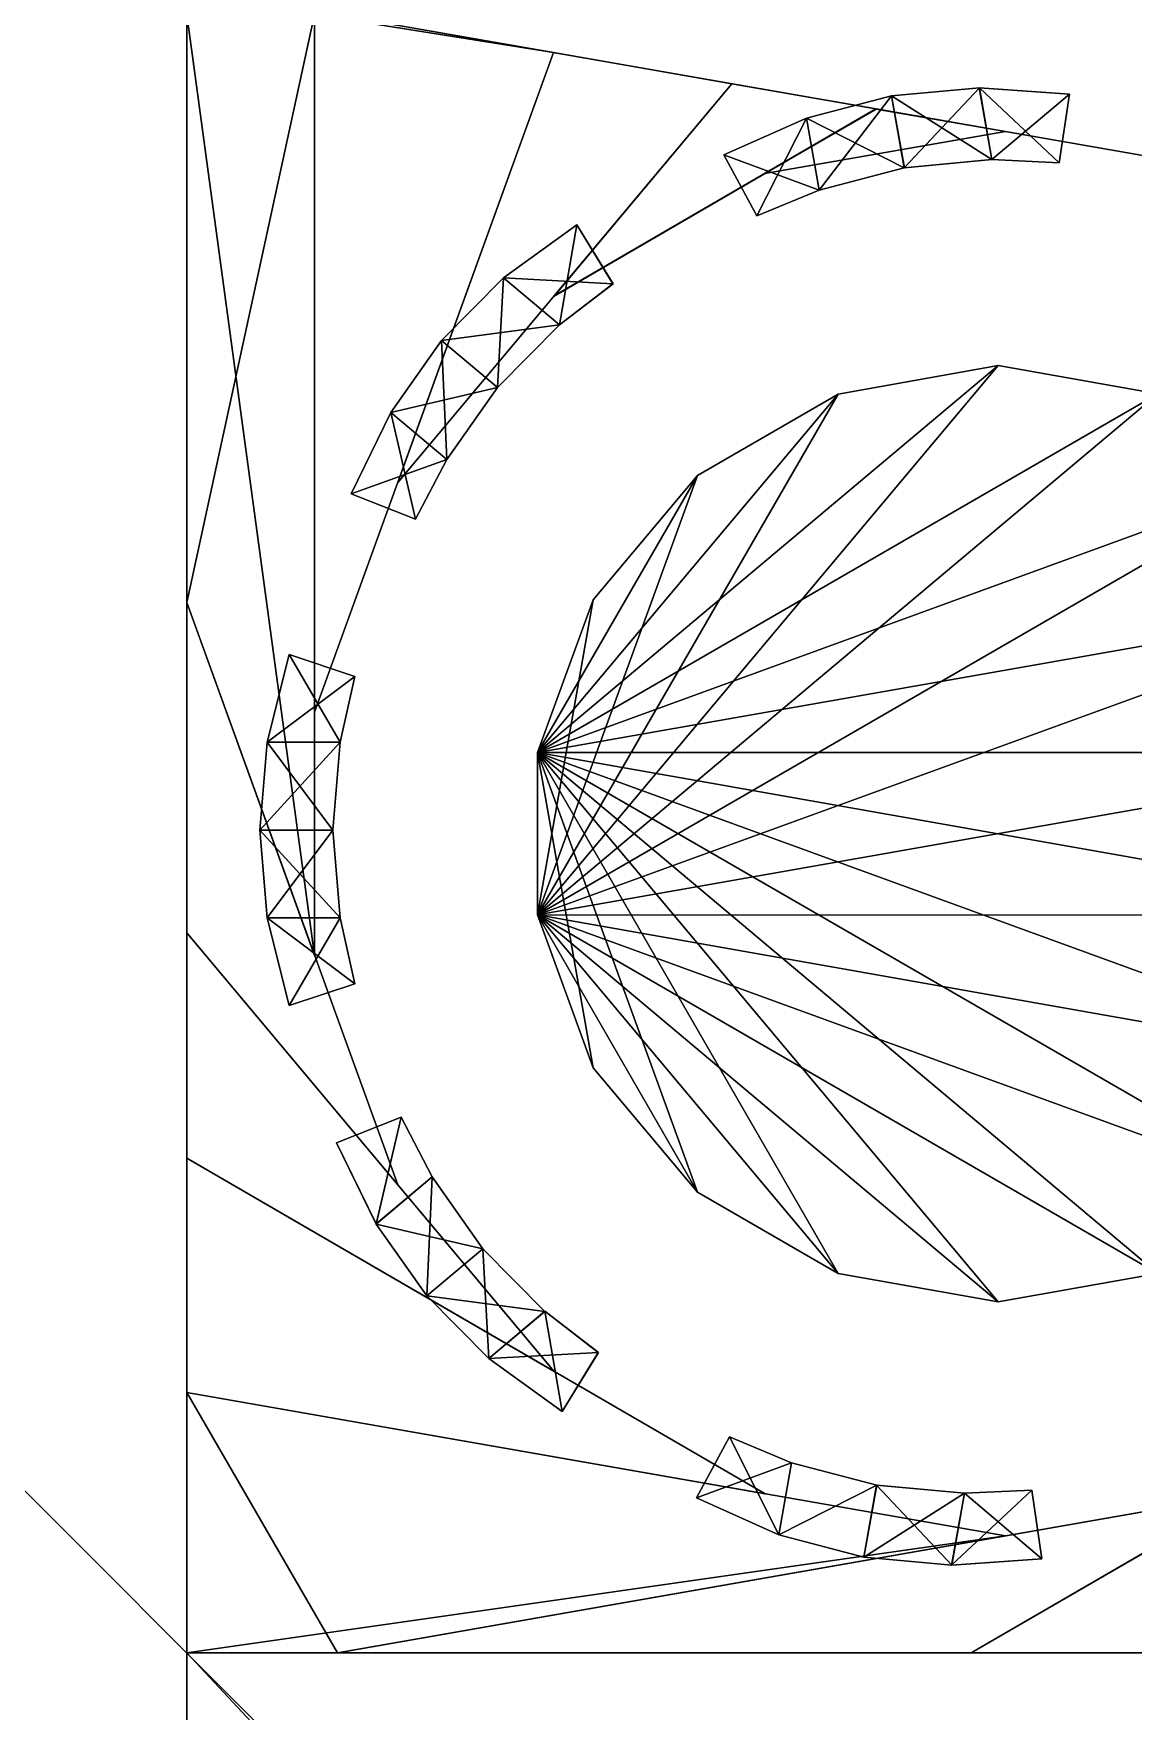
# Model space of a CAD drawing. Extents: x -6144 to 9632, y -5120 to 9632.
# Drawn here: x 8367.5 to 8442.8, y 8002 to 8116.7 of the extents above; entities that cross this region are included whole.
import ezdxf

# ---------------------------------------------------------------- set-up
doc = ezdxf.new("R2010")
doc.units = 0

msp = doc.modelspace()

# ---------------------------------------------------------------- meshes
at = {"layer": 'OBJECT313', "color": 50}
mesh = msp.add_polyface(dxfattribs=at)
corners = [(6752, 6752, 10656), (6752, 6752, 10176), (6752, 9632, 10176), (6752, 9632, 10656), (9632, 9632, 10656), (9632, 9632, 10176), (9632, 6752, 10176), (9632, 6752, 10656)]
mesh.append_faces([[corners[k] for k in face] for face in [(1, 3, 0), (5, 7, 4), (6, 0, 7), (2, 4, 3), (1, 5, 2), (3, 7, 0)]], dxfattribs={"vtx0": -1})
mesh.append_faces([[corners[k] for k in face] for face in [(1, 2, 3), (5, 6, 7), (6, 1, 0), (2, 5, 4), (1, 6, 5), (3, 4, 7)]], dxfattribs={"vtx2": -1})
at = {"layer": 'OBJECT320', "color": 50}
mesh = msp.add_polyface(dxfattribs=at)
corners = [(6752, 9632, 12000), (6752, 6752, 12000), (9632, 6752, 12000), (9632, 9632, 12000), (6752, 6752, 12224), (6752, 9632, 12224), (9632, 9632, 12224), (9632, 6752, 12224)]
mesh.append_faces([[corners[k] for k in face] for face in [(1, 3, 0), (5, 7, 4), (0, 4, 1), (2, 6, 3), (1, 7, 2), (3, 5, 0)]], dxfattribs={"vtx0": -1})
mesh.append_faces([[corners[k] for k in face] for face in [(1, 2, 3), (5, 6, 7), (0, 5, 4), (2, 7, 6), (1, 4, 7), (3, 6, 5)]], dxfattribs={"vtx2": -1})
at = {"layer": 'OBJECT735', "color": 50}
mesh = msp.add_polyface(dxfattribs=at)
corners = [(8402, 8056.445801, 10679), (8402, 8067.556152, 10679), (8402, 8067.556152, 10680), (8402, 8056.445801, 10680), (8465, 8067.5625, 10679), (8465, 8056.442871, 10679), (8465, 8056.441406, 10680), (8465, 8067.558594, 10680), (8405.806641, 8046, 10679), (8412.943359, 8037.499023, 10679), (8422.564453, 8031.9375, 10679), (8433.499023, 8030, 10679), (8444.43457, 8031.937988, 10679), (8454.066406, 8037.505371, 10679), (8461.188477, 8046, 10679), (8461.199219, 8077.974609, 10679), (8454.037109, 8086.512695, 10679), (8444.439453, 8092.060059, 10679), (8433.504883, 8094, 10679), (8422.558594, 8092.058594, 10679), (8412.93457, 8086.495605, 10679), (8405.810547, 8078, 10679), (8405.810547, 8078, 10680), (8412.93457, 8086.495605, 10680), (8422.558594, 8092.058594, 10680), (8433.504883, 8094, 10680), (8444.439453, 8092.060059, 10680), (8454.037109, 8086.512207, 10680), (8461.201172, 8077.973145, 10680), (8461.1875, 8046, 10680), (8454.066406, 8037.504883, 10680), (8444.435547, 8031.937988, 10680), (8433.499023, 8030, 10680), (8422.564453, 8031.9375, 10680), (8412.943359, 8037.499023, 10680), (8405.806641, 8046, 10680)]
mesh.append_faces([[corners[k] for k in face] for face in [(1, 3, 0), (5, 7, 4), (0, 21, 1), (2, 35, 3), (4, 28, 15), (5, 29, 6), (13, 29, 14), (12, 30, 13), (11, 31, 12), (10, 32, 11), (9, 33, 10), (8, 34, 9), (0, 35, 8), (15, 27, 16), (1, 22, 2), (20, 22, 21), (19, 23, 20), (18, 24, 19), (17, 25, 18), (16, 26, 17)]], dxfattribs={"vtx0": -1})
mesh.append_faces([[corners[k] for k in face] for face in [(0, 9, 10), (0, 10, 11), (0, 11, 12), (0, 12, 13), (0, 13, 14), (0, 14, 5), (0, 5, 4), (0, 4, 15), (0, 15, 16), (0, 16, 17), (0, 17, 18), (0, 18, 19), (0, 19, 20), (0, 20, 21), (2, 23, 24), (2, 24, 25), (2, 25, 26), (2, 26, 27), (2, 27, 28), (2, 28, 7), (2, 7, 6), (2, 6, 29), (2, 29, 30), (2, 30, 31), (2, 31, 32), (2, 32, 33), (2, 33, 34), (2, 34, 35)]], dxfattribs={"vtx0": -1, "vtx2": -1})
mesh.append_faces([[corners[k] for k in face] for face in [(1, 2, 3), (5, 6, 7), (0, 8, 9), (2, 22, 23), (4, 7, 28), (5, 14, 29), (13, 30, 29), (12, 31, 30), (11, 32, 31), (10, 33, 32), (9, 34, 33), (8, 35, 34), (0, 3, 35), (15, 28, 27), (1, 21, 22), (20, 23, 22), (19, 24, 23), (18, 25, 24), (17, 26, 25), (16, 27, 26)]], dxfattribs={"vtx2": -1})
at = {"layer": 'OBJECT736', "color": 50}
mesh = msp.add_polyface(dxfattribs=at)
corners = [(8388.5, 8068.25, 10679), (8383.5, 8068.25, 10679), (8383.5, 8068.25, 10681), (8388.5, 8068.25, 10681), (8389.499023, 8072.75, 10679), (8385, 8074.250488, 10679), (8385, 8074.248047, 10681), (8389.499023, 8072.748047, 10681)]
mesh.append_faces([[corners[k] for k in face] for face in [(1, 3, 0), (0, 5, 1), (2, 7, 3), (4, 6, 5), (1, 6, 2), (0, 7, 4)]], dxfattribs={"vtx0": -1})
mesh.append_faces([[corners[k] for k in face] for face in [(1, 2, 3), (0, 4, 5), (2, 6, 7), (4, 7, 6), (1, 5, 6), (0, 3, 7)]], dxfattribs={"vtx2": -1})
at = {"layer": 'OBJECT737', "color": 50}
mesh = msp.add_polyface(dxfattribs=at)
corners = [(8388, 8062.25, 10679), (8383, 8062.25, 10679), (8383, 8062.25, 10681), (8388, 8062.25, 10681), (8383.503906, 8068.25, 10679), (8388.499023, 8068.25, 10679), (8388.496094, 8068.25, 10681), (8383.5, 8068.25, 10681)]
mesh.append_faces([[corners[k] for k in face] for face in [(1, 3, 0), (5, 7, 4), (4, 0, 5), (2, 6, 3), (1, 7, 2), (5, 3, 6)]], dxfattribs={"vtx0": -1})
mesh.append_faces([[corners[k] for k in face] for face in [(1, 2, 3), (5, 6, 7), (4, 1, 0), (2, 7, 6), (1, 4, 7), (5, 0, 3)]], dxfattribs={"vtx2": -1})
at = {"layer": 'OBJECT738', "color": 50}
mesh = msp.add_polyface(dxfattribs=at)
corners = [(8388.496094, 8056.25, 10679), (8383.5, 8056.25, 10679), (8383.503906, 8056.25, 10681), (8388.499023, 8056.25, 10681), (8383, 8062.25, 10679), (8388, 8062.25, 10679), (8388, 8062.25, 10681), (8383, 8062.25, 10681)]
mesh.append_faces([[corners[k] for k in face] for face in [(1, 3, 0), (5, 7, 4), (4, 0, 5), (2, 6, 3), (1, 7, 2), (5, 3, 6)]], dxfattribs={"vtx0": -1})
mesh.append_faces([[corners[k] for k in face] for face in [(1, 2, 3), (5, 6, 7), (4, 1, 0), (2, 7, 6), (1, 4, 7), (5, 0, 3)]], dxfattribs={"vtx2": -1})
at = {"layer": 'OBJECT739', "color": 50}
mesh = msp.add_polyface(dxfattribs=at)
corners = [(8383.5, 8056.25, 10679), (8388.496094, 8056.25, 10679), (8388.498047, 8056.25, 10681), (8383.5, 8056.25, 10681), (8385, 8050.251953, 10679), (8389.5, 8051.75, 10679), (8389.499023, 8051.749512, 10681), (8385, 8050.25, 10681)]
mesh.append_faces([[corners[k] for k in face] for face in [(1, 3, 0), (0, 5, 1), (2, 7, 3), (4, 6, 5), (1, 6, 2), (0, 7, 4)]], dxfattribs={"vtx0": -1})
mesh.append_faces([[corners[k] for k in face] for face in [(1, 2, 3), (0, 4, 5), (2, 6, 7), (4, 7, 6), (1, 5, 6), (0, 3, 7)]], dxfattribs={"vtx2": -1})
at = {"layer": 'OBJECT740', "color": 50}
mesh = msp.add_polyface(dxfattribs=at)
corners = [(8394.789063, 8038.542969, 10681), (8394.790039, 8038.540039, 10679), (8390.959961, 8035.321289, 10679), (8390.959961, 8035.324219, 10681), (8388.25, 8040.876953, 10679), (8388.25, 8040.878418, 10681), (8392.664063, 8042.628418, 10679), (8392.664063, 8042.629883, 10681)]
mesh.append_faces([[corners[k] for k in face] for face in [(1, 3, 0), (2, 5, 3), (1, 7, 6), (2, 6, 4), (3, 7, 0), (7, 4, 6)]], dxfattribs={"vtx0": -1})
mesh.append_faces([[corners[k] for k in face] for face in [(1, 2, 3), (2, 4, 5), (1, 0, 7), (2, 1, 6), (3, 5, 7), (7, 5, 4)]], dxfattribs={"vtx2": -1})
at = {"layer": 'OBJECT741', "color": 50}
mesh = msp.add_polyface(dxfattribs=at)
corners = [(8394.789063, 8038.539063, 10679), (8390.960938, 8035.320313, 10679), (8394.425781, 8030.414063, 10679), (8398.255859, 8033.623047, 10679), (8398.261719, 8033.617188, 10681), (8394.433594, 8030.410156, 10681), (8390.962891, 8035.318359, 10681), (8394.791016, 8038.538086, 10681)]
mesh.append_faces([[corners[k] for k in face] for face in [(1, 3, 0), (5, 7, 4), (2, 4, 3), (0, 6, 1), (1, 5, 2), (3, 7, 0)]], dxfattribs={"vtx0": -1})
mesh.append_faces([[corners[k] for k in face] for face in [(1, 2, 3), (5, 6, 7), (2, 5, 4), (0, 7, 6), (1, 6, 5), (3, 4, 7)]], dxfattribs={"vtx2": -1})
at = {"layer": 'OBJECT742', "color": 50}
mesh = msp.add_polyface(dxfattribs=at)
corners = [(8398.667969, 8026.128906, 10679), (8402.498047, 8029.349121, 10679), (8398.257813, 8033.620117, 10679), (8394.425781, 8030.408691, 10679), (8402.500977, 8029.349609, 10681), (8398.668945, 8026.12793, 10681), (8394.433594, 8030.410156, 10681), (8398.262695, 8033.618652, 10681)]
mesh.append_faces([[corners[k] for k in face] for face in [(1, 3, 0), (5, 7, 4), (0, 4, 1), (2, 6, 3), (3, 5, 0), (1, 7, 2)]], dxfattribs={"vtx0": -1})
mesh.append_faces([[corners[k] for k in face] for face in [(1, 2, 3), (5, 6, 7), (0, 5, 4), (2, 7, 6), (3, 6, 5), (1, 4, 7)]], dxfattribs={"vtx2": -1})
at = {"layer": 'OBJECT743', "color": 50}
mesh = msp.add_polyface(dxfattribs=at)
corners = [(8403.679688, 8022.503906, 10679), (8406.158203, 8026.541016, 10679), (8402.498047, 8029.353516, 10679), (8398.667969, 8026.133301, 10679), (8398.667969, 8026.132813, 10681), (8402.49707, 8029.352051, 10681), (8406.15918, 8026.537598, 10681), (8403.680664, 8022.500977, 10681)]
mesh.append_faces([[corners[k] for k in face] for face in [(1, 3, 0), (5, 7, 4), (0, 6, 1), (2, 4, 3), (3, 7, 0), (1, 5, 2)]], dxfattribs={"vtx0": -1})
mesh.append_faces([[corners[k] for k in face] for face in [(1, 2, 3), (5, 6, 7), (0, 7, 6), (2, 5, 4), (3, 4, 7), (1, 6, 5)]], dxfattribs={"vtx2": -1})
at = {"layer": 'OBJECT744', "color": 50}
mesh = msp.add_polyface(dxfattribs=at)
corners = [(8415.12207, 8020.769043, 10679), (8412.873047, 8016.600098, 10679), (8418.512695, 8014.082031, 10679), (8419.382813, 8019, 10679), (8412.875, 8016.597656, 10681), (8415.124023, 8020.766602, 10681), (8419.381836, 8019, 10681), (8418.511719, 8014.078613, 10681)]
mesh.append_faces([[corners[k] for k in face] for face in [(1, 3, 0), (5, 7, 4), (0, 4, 1), (2, 6, 3), (1, 7, 2), (3, 5, 0)]], dxfattribs={"vtx0": -1})
mesh.append_faces([[corners[k] for k in face] for face in [(1, 2, 3), (5, 6, 7), (0, 5, 4), (2, 7, 6), (1, 4, 7), (3, 6, 5)]], dxfattribs={"vtx2": -1})
at = {"layer": 'OBJECT745', "color": 50}
mesh = msp.add_polyface(dxfattribs=at)
corners = [(8418.509766, 8014.081543, 10681), (8418.509766, 8014.081543, 10679), (8419.379883, 8019, 10679), (8419.379883, 8019, 10681), (8424.330078, 8012.54834, 10679), (8424.329102, 8012.54834, 10681), (8425.200195, 8017.470215, 10679), (8425.200195, 8017.470703, 10681)]
mesh.append_faces([[corners[k] for k in face] for face in [(1, 3, 0), (1, 5, 4), (2, 7, 3), (1, 6, 2), (0, 7, 5), (5, 6, 4)]], dxfattribs={"vtx0": -1})
mesh.append_faces([[corners[k] for k in face] for face in [(1, 2, 3), (1, 0, 5), (2, 6, 7), (1, 4, 6), (0, 3, 7), (5, 7, 6)]], dxfattribs={"vtx2": -1})
at = {"layer": 'OBJECT746', "color": 50}
mesh = msp.add_polyface(dxfattribs=at)
corners = [(8425.200195, 8017.472656, 10679), (8424.329102, 8012.550781, 10679), (8430.329102, 8012, 10679), (8431.199219, 8016.92041, 10679), (8424.326172, 8012.554688, 10681), (8425.196289, 8017.471191, 10681), (8431.203125, 8016.921875, 10681), (8430.333008, 8012, 10681)]
mesh.append_faces([[corners[k] for k in face] for face in [(1, 3, 0), (5, 7, 4), (2, 6, 3), (0, 4, 1), (1, 7, 2), (3, 5, 0)]], dxfattribs={"vtx0": -1})
mesh.append_faces([[corners[k] for k in face] for face in [(1, 2, 3), (5, 6, 7), (2, 7, 6), (0, 5, 4), (1, 4, 7), (3, 6, 5)]], dxfattribs={"vtx2": -1})
at = {"layer": 'OBJECT747', "color": 50}
mesh = msp.add_polyface(dxfattribs=at)
corners = [(8436.504883, 8012.4375, 10679), (8435.804688, 8017.129883, 10679), (8431.196289, 8016.919434, 10679), (8430.326172, 8012, 10679), (8430.331055, 8012, 10681), (8431.201172, 8016.919922, 10681), (8435.801758, 8017.129883, 10681), (8436.501953, 8012.440918, 10681)]
mesh.append_faces([[corners[k] for k in face] for face in [(1, 3, 0), (5, 7, 4), (0, 6, 1), (2, 4, 3), (3, 7, 0), (1, 5, 2)]], dxfattribs={"vtx0": -1})
mesh.append_faces([[corners[k] for k in face] for face in [(1, 2, 3), (5, 6, 7), (0, 7, 6), (2, 5, 4), (3, 4, 7), (1, 6, 5)]], dxfattribs={"vtx2": -1})
at = {"layer": 'OBJECT764', "color": 50}
mesh = msp.add_polyface(dxfattribs=at)
corners = [(8417, 8104.231934, 10681), (8414.75, 8108.400391, 10681), (8420.401367, 8110.917969, 10681), (8421.269531, 8106, 10681), (8417, 8104.230957, 10679), (8414.749023, 8108.399414, 10679), (8421.269531, 8106, 10679), (8420.400391, 8110.92041, 10679)]
mesh.append_faces([[corners[k] for k in face] for face in [(1, 3, 0), (0, 5, 1), (3, 7, 6), (1, 7, 2), (0, 6, 4), (4, 7, 5)]], dxfattribs={"vtx0": -1})
mesh.append_faces([[corners[k] for k in face] for face in [(1, 2, 3), (0, 4, 5), (3, 2, 7), (1, 5, 7), (0, 3, 6), (4, 6, 7)]], dxfattribs={"vtx2": -1})
at = {"layer": 'OBJECT765', "color": 50}
mesh = msp.add_polyface(dxfattribs=at)
corners = [(8420.397461, 8110.918945, 10679), (8421.266602, 8106, 10679), (8427.088867, 8107.53125, 10679), (8426.21875, 8112.449219, 10679), (8421.269531, 8106, 10681), (8420.400391, 8110.921875, 10681), (8426.21875, 8112.450195, 10681), (8427.088867, 8107.531738, 10681)]
mesh.append_faces([[corners[k] for k in face] for face in [(1, 3, 0), (5, 7, 4), (0, 4, 1), (2, 6, 3), (3, 5, 0), (1, 7, 2)]], dxfattribs={"vtx0": -1})
mesh.append_faces([[corners[k] for k in face] for face in [(1, 2, 3), (5, 6, 7), (0, 5, 4), (2, 7, 6), (3, 6, 5), (1, 4, 7)]], dxfattribs={"vtx2": -1})
at = {"layer": 'OBJECT766', "color": 50}
mesh = msp.add_polyface(dxfattribs=at)
corners = [(8426.216797, 8112.453125, 10679), (8427.087891, 8107.529297, 10679), (8433.080078, 8108.07959, 10679), (8432.219727, 8113, 10679), (8427.089844, 8107.530273, 10681), (8426.219727, 8112.451172, 10681), (8432.219727, 8113, 10681), (8433.080078, 8108.080566, 10681)]
mesh.append_faces([[corners[k] for k in face] for face in [(1, 3, 0), (5, 7, 4), (0, 4, 1), (2, 6, 3), (3, 5, 0), (1, 7, 2)]], dxfattribs={"vtx0": -1})
mesh.append_faces([[corners[k] for k in face] for face in [(1, 2, 3), (5, 6, 7), (0, 5, 4), (2, 7, 6), (3, 6, 5), (1, 4, 7)]], dxfattribs={"vtx2": -1})
at = {"layer": 'OBJECT767', "color": 50}
mesh = msp.add_polyface(dxfattribs=at)
corners = [(8432.21875, 8113, 10679), (8433.079102, 8108.07959, 10679), (8437.691406, 8107.869629, 10679), (8438.380859, 8112.559082, 10679), (8438.376953, 8112.558594, 10681), (8437.6875, 8107.870117, 10681), (8433.082031, 8108.07959, 10681), (8432.22168, 8113, 10681)]
mesh.append_faces([[corners[k] for k in face] for face in [(1, 3, 0), (5, 7, 4), (2, 4, 3), (0, 6, 1), (3, 7, 0), (1, 5, 2)]], dxfattribs={"vtx0": -1})
mesh.append_faces([[corners[k] for k in face] for face in [(1, 2, 3), (5, 6, 7), (2, 5, 4), (0, 7, 6), (3, 4, 7), (1, 6, 5)]], dxfattribs={"vtx2": -1})
at = {"layer": 'OBJECT768', "color": 50}
mesh = msp.add_polyface(dxfattribs=at)
corners = [(8393.65918, 8083.496094, 10681), (8393.658203, 8083.499512, 10679), (8389.248047, 8085.239258, 10679), (8389.248047, 8085.236328, 10681), (8391.960938, 8090.802246, 10681), (8391.958984, 8090.801758, 10679), (8395.788086, 8087.592285, 10679), (8395.791016, 8087.592285, 10681)]
mesh.append_faces([[corners[k] for k in face] for face in [(1, 3, 0), (5, 7, 4), (2, 4, 3), (6, 0, 7), (1, 5, 2), (3, 7, 0)]], dxfattribs={"vtx0": -1})
mesh.append_faces([[corners[k] for k in face] for face in [(1, 2, 3), (5, 6, 7), (2, 5, 4), (6, 1, 0), (1, 6, 5), (3, 4, 7)]], dxfattribs={"vtx2": -1})
at = {"layer": 'OBJECT769', "color": 50}
mesh = msp.add_polyface(dxfattribs=at)
corners = [(8391.960938, 8090.792969, 10679), (8395.787109, 8087.586914, 10679), (8399.255859, 8092.507813, 10679), (8395.429688, 8095.716797, 10679), (8395.789063, 8087.585938, 10681), (8391.960938, 8090.792969, 10681), (8395.429688, 8095.710938, 10681), (8399.254883, 8092.504395, 10681)]
mesh.append_faces([[corners[k] for k in face] for face in [(1, 3, 0), (5, 7, 4), (0, 4, 1), (2, 6, 3), (3, 5, 0), (1, 7, 2)]], dxfattribs={"vtx0": -1})
mesh.append_faces([[corners[k] for k in face] for face in [(1, 2, 3), (5, 6, 7), (0, 5, 4), (2, 7, 6), (3, 6, 5), (1, 4, 7)]], dxfattribs={"vtx2": -1})
at = {"layer": 'OBJECT770', "color": 50}
mesh = msp.add_polyface(dxfattribs=at)
corners = [(8395.429688, 8095.71875, 10679), (8399.258789, 8092.509277, 10679), (8403.500977, 8096.780273, 10679), (8399.671875, 8100, 10679), (8399.256836, 8092.507813, 10681), (8395.425781, 8095.71875, 10681), (8399.667969, 8100, 10681), (8403.49707, 8096.776855, 10681)]
mesh.append_faces([[corners[k] for k in face] for face in [(1, 3, 0), (5, 7, 4), (0, 4, 1), (2, 6, 3), (3, 5, 0), (1, 7, 2)]], dxfattribs={"vtx0": -1})
mesh.append_faces([[corners[k] for k in face] for face in [(1, 2, 3), (5, 6, 7), (0, 5, 4), (2, 7, 6), (3, 6, 5), (1, 4, 7)]], dxfattribs={"vtx2": -1})
at = {"layer": 'OBJECT771', "color": 50}
mesh = msp.add_polyface(dxfattribs=at)
corners = [(8399.671875, 8100, 10679), (8403.5, 8096.777832, 10679), (8407.162109, 8099.589355, 10679), (8404.680664, 8103.630859, 10679), (8404.679688, 8103.632813, 10681), (8407.161133, 8099.591797, 10681), (8403.5, 8096.781738, 10681), (8399.672852, 8100, 10681)]
mesh.append_faces([[corners[k] for k in face] for face in [(1, 3, 0), (5, 7, 4), (2, 4, 3), (0, 6, 1), (3, 7, 0), (1, 5, 2)]], dxfattribs={"vtx0": -1})
mesh.append_faces([[corners[k] for k in face] for face in [(1, 2, 3), (5, 6, 7), (2, 5, 4), (0, 7, 6), (3, 4, 7), (1, 6, 5)]], dxfattribs={"vtx2": -1})
at = {"layer": 'OBJECT868', "color": 50}
mesh = msp.add_polyface(dxfattribs=at)
corners = [(8274, 7886, 10680), (8274, 7886, 10656), (8274, 8174, 10656), (8274, 8174, 10680), (8378, 8174, 10680), (8378, 8174, 10656), (8378, 7886, 10656), (8378, 7886, 10680)]
mesh.append_faces([[corners[k] for k in face] for face in [(1, 3, 0), (5, 7, 4), (6, 0, 7), (2, 4, 3), (1, 5, 2), (3, 7, 0)]], dxfattribs={"vtx0": -1})
mesh.append_faces([[corners[k] for k in face] for face in [(1, 2, 3), (5, 6, 7), (6, 1, 0), (2, 5, 4), (1, 6, 5), (3, 4, 7)]], dxfattribs={"vtx2": -1})
at = {"layer": 'OBJECT871', "color": 50}
mesh = msp.add_polyface(dxfattribs=at)
corners = [(8378, 7886, 10680), (8378, 7886, 10656), (8378, 8006, 10656), (8378, 8006, 10680), (8490, 8006, 10680), (8490, 8006, 10656), (8490, 7886, 10656), (8490, 7886, 10680)]
mesh.append_faces([[corners[k] for k in face] for face in [(1, 3, 0), (5, 7, 4), (6, 0, 7), (2, 4, 3), (1, 5, 2), (3, 7, 0)]], dxfattribs={"vtx0": -1})
mesh.append_faces([[corners[k] for k in face] for face in [(1, 2, 3), (5, 6, 7), (6, 1, 0), (2, 5, 4), (1, 6, 5), (3, 4, 7)]], dxfattribs={"vtx2": -1})
at = {"layer": 'OBJECT872', "color": 50}
mesh = msp.add_polyface(dxfattribs=at)
corners = [(8490, 8118, 10680), (8490, 8118, 10656), (8490, 8100.223633, 10656), (8490, 8100.222656, 10680), (8388.171875, 8118, 10656), (8388.172852, 8118, 10680)]
mesh.append_faces([[corners[k] for k in face] for face in [(1, 4, 2), (0, 3, 5)]])
mesh.append_faces([[corners[k] for k in face] for face in [(1, 3, 0), (1, 5, 4), (2, 5, 3)]], dxfattribs={"vtx0": -1})
mesh.append_faces([[corners[k] for k in face] for face in [(1, 2, 3), (1, 0, 5), (2, 4, 5)]], dxfattribs={"vtx2": -1})
at = {"layer": 'OBJECT879', "color": 50}
mesh = msp.add_polyface(dxfattribs=at)
corners = [(8448.761719, 8006, 10656), (8431.671875, 8006, 10656), (8431.667969, 8006, 10680), (8448.759766, 8006, 10680), (8464.886719, 8025.253906, 10656), (8464.892578, 8025.260742, 10680)]
mesh.append_faces([[corners[k] for k in face] for face in [(1, 0, 4), (2, 5, 3)]])
mesh.append_faces([[corners[k] for k in face] for face in [(1, 3, 0), (1, 5, 2), (0, 5, 4)]], dxfattribs={"vtx0": -1})
mesh.append_faces([[corners[k] for k in face] for face in [(1, 2, 3), (1, 4, 5), (0, 3, 5)]], dxfattribs={"vtx2": -1})
at = {"layer": 'OBJECT880', "color": 50}
mesh = msp.add_polyface(dxfattribs=at)
corners = [(8431.671875, 8006, 10656), (8388.335938, 8006, 10656), (8388.335938, 8006, 10680), (8431.671875, 8006, 10680), (8450.4375, 8016.879883, 10656), (8450.436523, 8016.87793, 10680)]
mesh.append_faces([[corners[k] for k in face] for face in [(1, 0, 4), (2, 5, 3)]])
mesh.append_faces([[corners[k] for k in face] for face in [(1, 3, 0), (1, 5, 2), (0, 5, 4)]], dxfattribs={"vtx0": -1})
mesh.append_faces([[corners[k] for k in face] for face in [(1, 2, 3), (1, 4, 5), (0, 3, 5)]], dxfattribs={"vtx2": -1})
at = {"layer": 'OBJECT881', "color": 50}
mesh = msp.add_polyface(dxfattribs=at)
corners = [(8434, 8014, 10656), (8388.322266, 8006, 10656), (8388.325195, 8006, 10680), (8434, 8014, 10680), (8378, 8006, 10680), (8378, 8006, 10656), (8378, 8023.809082, 10656), (8378, 8023.808594, 10680)]
mesh.append_faces([[corners[k] for k in face] for face in [(1, 3, 0), (5, 7, 4), (1, 4, 2), (5, 0, 6), (2, 7, 3), (6, 3, 7)]], dxfattribs={"vtx0": -1})
mesh.append_faces([[corners[k] for k in face] for face in [(1, 2, 3), (5, 6, 7), (1, 5, 4), (5, 1, 0), (2, 4, 7), (6, 0, 3)]], dxfattribs={"vtx2": -1})
at = {"layer": 'OBJECT882', "color": 50}
mesh = msp.add_polyface(dxfattribs=at)
corners = [(8378, 8023.8125, 10656), (8378, 8039.828125, 10656), (8378, 8039.828125, 10680), (8378, 8023.80957, 10680), (8417.570313, 8016.878906, 10656), (8417.568359, 8016.87793, 10680)]
mesh.append_faces([[corners[k] for k in face] for face in [(1, 0, 4), (2, 5, 3)]])
mesh.append_faces([[corners[k] for k in face] for face in [(1, 3, 0), (1, 5, 2), (0, 5, 4)]], dxfattribs={"vtx0": -1})
mesh.append_faces([[corners[k] for k in face] for face in [(1, 2, 3), (1, 4, 5), (0, 3, 5)]], dxfattribs={"vtx2": -1})
at = {"layer": 'OBJECT883', "color": 50}
mesh = msp.add_polyface(dxfattribs=at)
corners = [(8378, 8055.21875, 10680), (8403.119141, 8025.261719, 10680), (8378, 8039.832031, 10680), (8403.133789, 8025.247559, 10656), (8378, 8055.227051, 10656), (8378, 8039.82666, 10656)]
mesh.append_faces([[corners[k] for k in face] for face in [(1, 2, 0), (4, 5, 3)]])
mesh.append_faces([[corners[k] for k in face] for face in [(1, 4, 3), (2, 3, 5), (0, 5, 4)]], dxfattribs={"vtx0": -1})
mesh.append_faces([[corners[k] for k in face] for face in [(1, 0, 4), (2, 1, 3), (0, 2, 5)]], dxfattribs={"vtx2": -1})
at = {"layer": 'OBJECT884', "color": 50}
mesh = msp.add_polyface(dxfattribs=at)
corners = [(8378, 8055.226563, 10656), (8378, 8077.816406, 10656), (8378, 8077.8125, 10680), (8378, 8055.225586, 10680), (8392.435547, 8038, 10656), (8392.436523, 8038, 10680)]
mesh.append_faces([[corners[k] for k in face] for face in [(0, 4, 1), (2, 5, 3)]])
mesh.append_faces([[corners[k] for k in face] for face in [(1, 3, 0), (1, 5, 2), (0, 5, 4)]], dxfattribs={"vtx0": -1})
mesh.append_faces([[corners[k] for k in face] for face in [(1, 2, 3), (1, 4, 5), (0, 3, 5)]], dxfattribs={"vtx2": -1})
at = {"layer": 'OBJECT885', "color": 50}
mesh = msp.add_polyface(dxfattribs=at)
corners = [(8378, 8118, 10656), (8386.75, 8118, 10656), (8386.75, 8118, 10680), (8378, 8118, 10680), (8378, 8077.805176, 10656), (8386.75, 8053.679688, 10656), (8386.75, 8053.679688, 10680), (8378, 8077.804688, 10680)]
mesh.append_faces([[corners[k] for k in face] for face in [(1, 3, 0), (0, 5, 1), (7, 2, 6), (4, 6, 5), (0, 7, 4), (1, 6, 2)]], dxfattribs={"vtx0": -1})
mesh.append_faces([[corners[k] for k in face] for face in [(1, 2, 3), (0, 4, 5), (7, 3, 2), (4, 7, 6), (0, 3, 7), (1, 5, 6)]], dxfattribs={"vtx2": -1})
at = {"layer": 'OBJECT886', "color": 50}
mesh = msp.add_polyface(dxfattribs=at)
corners = [(8386.75, 8070.3125, 10656), (8386.75, 8118, 10656), (8386.75, 8118, 10680), (8386.75, 8070.310059, 10680), (8388.174805, 8118, 10656), (8388.175781, 8118, 10680), (8403.101563, 8115.394043, 10656), (8403.100586, 8115.394043, 10680)]
mesh.append_faces([[corners[k] for k in face] for face in [(1, 3, 0), (1, 5, 2), (1, 6, 4), (2, 7, 3), (0, 7, 6), (4, 7, 5)]], dxfattribs={"vtx0": -1})
mesh.append_faces([[corners[k] for k in face] for face in [(1, 2, 3), (1, 4, 5), (1, 0, 6), (2, 5, 7), (0, 3, 7), (4, 6, 7)]], dxfattribs={"vtx2": -1})
at = {"layer": 'OBJECT887', "color": 50}
mesh = msp.add_polyface(dxfattribs=at)
corners = [(8392.445313, 8086, 10656), (8415.300781, 8113.269531, 10656), (8403.102539, 8115.399414, 10656), (8403.097656, 8115.395508, 10680), (8415.296875, 8113.265625, 10680), (8392.441406, 8086, 10680)]
mesh.append_faces([[corners[k] for k in face] for face in [(1, 2, 0), (4, 5, 3)]])
mesh.append_faces([[corners[k] for k in face] for face in [(0, 4, 1), (1, 3, 2), (2, 5, 0)]], dxfattribs={"vtx0": -1})
mesh.append_faces([[corners[k] for k in face] for face in [(0, 5, 4), (1, 4, 3), (2, 3, 5)]], dxfattribs={"vtx2": -1})
at = {"layer": 'OBJECT888', "color": 50}
mesh = msp.add_polyface(dxfattribs=at)
corners = [(8403.144531, 8098.765625, 10656), (8415.300781, 8113.26416, 10656), (8415.298828, 8113.261719, 10680), (8403.138672, 8098.757813, 10680), (8425.150391, 8111.544922, 10656), (8425.152344, 8111.542969, 10680)]
mesh.append_faces([[corners[k] for k in face] for face in [(0, 4, 1), (3, 2, 5)]])
mesh.append_faces([[corners[k] for k in face] for face in [(1, 3, 0), (0, 5, 4), (1, 5, 2)]], dxfattribs={"vtx0": -1})
mesh.append_faces([[corners[k] for k in face] for face in [(1, 2, 3), (0, 3, 5), (1, 4, 5)]], dxfattribs={"vtx2": -1})
at = {"layer": 'OBJECT889', "color": 50}
mesh = msp.add_polyface(dxfattribs=at)
corners = [(8417.554688, 8107.126953, 10656), (8434, 8110, 10656), (8425.158203, 8111.54248, 10656), (8434, 8110, 10680), (8417.558594, 8107.130371, 10680), (8425.15625, 8111.542969, 10680)]
mesh.append_faces([[corners[k] for k in face] for face in [(1, 2, 0), (4, 5, 3)]])
mesh.append_faces([[corners[k] for k in face] for face in [(0, 3, 1), (1, 5, 2), (2, 4, 0)]], dxfattribs={"vtx0": -1})
mesh.append_faces([[corners[k] for k in face] for face in [(0, 4, 3), (1, 3, 5), (2, 5, 4)]], dxfattribs={"vtx2": -1})

doc.saveas('drawing.dxf')
